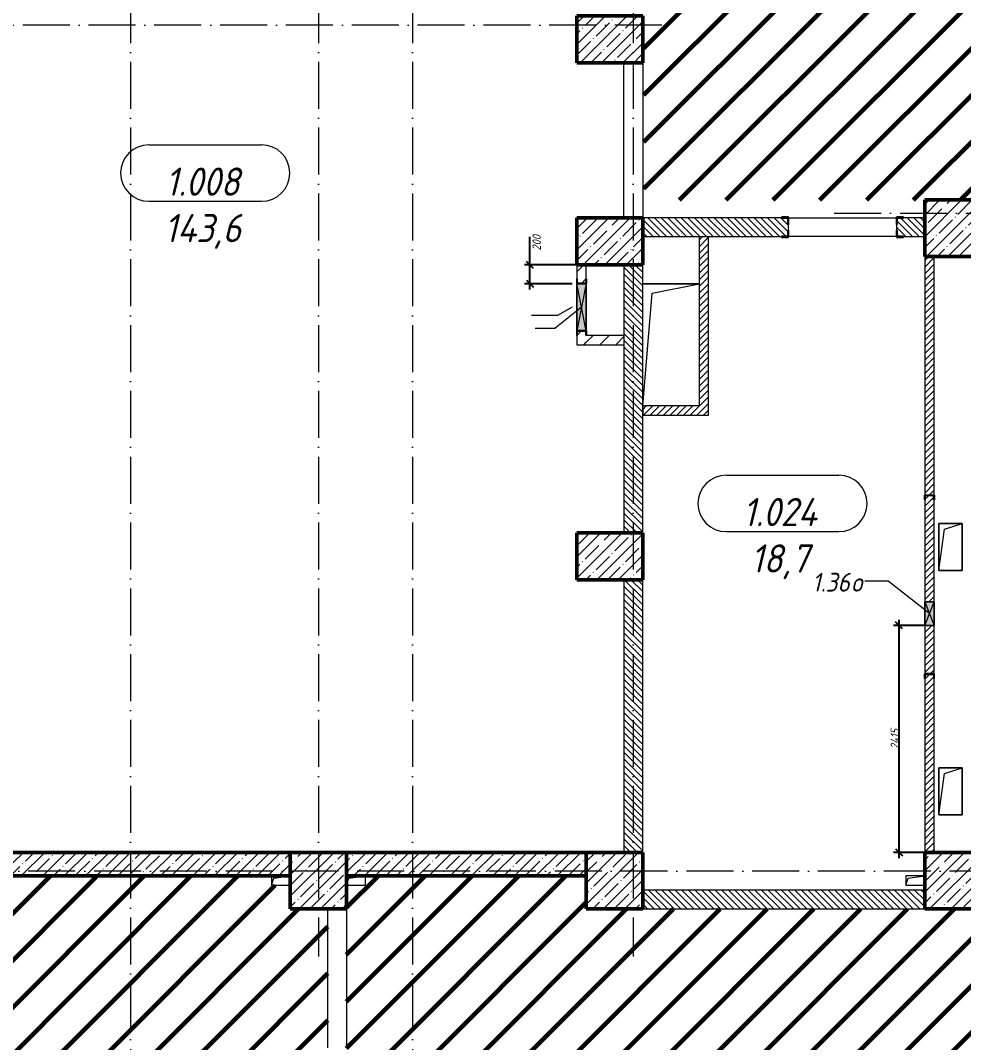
# Model space of a CAD drawing. Header units: millimetres. Extents: x -606178 to 312196, y -19338 to 632709.
# Drawn here: x -400051 to -390017, y 517553 to 528425 of the extents above; entities that cross this region are included whole.
import ezdxf

# ---------------------------------------------------------------- set-up
doc = ezdxf.new("R2010")
doc.units = ezdxf.units.MM
doc.linetypes.add('50_200_ШТРИХ_1Т_ш5_п1_п1_', pattern=[700, 500, -100, 0, -100])
for name, color, linetype, lineweight in [('6.4.1) Окр пт с инж. ПТ2.16', 3, 'Continuous', 60), ('A-____-____-DIMS', 7, 'Continuous', 9), ('A-DETL-GENF-OTLN', 7, 'Continuous', 9), ('A-FLOR-____-OTLN', 7, 'Continuous', 9), ('A-GENM-____-IDEN', 7, 'Continuous', 9), ('A-GENM-____-MCUT', 7, 'Continuous', 25), ('A-GENM-____-OTLN', 7, 'Continuous', 9), ('A-GENM-____-OTLN-1', 7, 'Continuous', 25), ('A-GLAZ-____-IDEN', 7, 'Continuous', 9), ('A-GLAZ-____-OTLN', 7, 'Continuous', 9), ('A-WALL-____-MCUT', 7, 'Continuous', 13), ('A-WALL-____-MCUT-2', 7, 'Continuous', 50), ('A-WALL-____-PATT-1', 7, 'Continuous', 9), ('A-WALL-FNSH-MCUT-1', 7, 'Continuous', 9), ('I-WALL-____-OTLN', 7, 'Continuous', 9), ('S-COLS-____-MCUT', 7, 'Continuous', 50), ('S-COLS-____-OTLN', 7, 'Continuous', 9), ('S-GRID-____-OTLN-1', 7, '50_200_ШТРИХ_1Т_ш5_п1_п1_', 9)]:
    doc.layers.add(name, color=color, linetype=linetype, lineweight=lineweight)
doc.layers.add('A-AREA-IDEN-1', color=7, linetype='Continuous', lineweight=9, true_color=0x000000)
doc.styles.add('ISOCPEUR_I', font='isocpeui.ttf', dxfattribs={"width": 0.9, "height": 2.5})
doc.styles.add('ISOCPEUR_I_11', font='isocpeui.ttf', dxfattribs={"width": 0.9, "height": 200})
doc.styles.add('ISOCPEUR_I_7', font='isocpeui.ttf', dxfattribs={"width": 0.9, "height": 90})
doc.dimstyles.new('ISO-1_8_0_9К_СРЕДНИЙ_Кладочные_1', dxfattribs={"dimscale": 304.8, "dimtxt": 89.638306, "dimasz": 0.246063, "dimexe": 0.19685, "dimexo": 0, "dimgap": 0, "dimtad": 1, "dimdec": 3, "dimrnd": 0.001, "dimdsep": 46, "dimtxsty": 'ISOCPEUR_I_7', "dimblk1": 'OBLIQUE', "dimblk2": 'OBLIQUE', "dimsah": 1, "dimcen": 0.09, "dimdle": 0.19685, "dimazin": 0, "dimtfac": 1, "dimtdec": 4, "dimtix": 1, "dimtmove": 0, "dimatfit": 3, "dimfxl": 1, "dimtvp": 1, "dimtolj": 1, "dimtzin": 0, "dimarcsym": 2})
doc.dimstyles.new('ISO-1_8_0_9К_СРЕДНИЙ_Кладочные_2', dxfattribs={"dimscale": 304.8, "dimtxt": 89.638306, "dimasz": 0.246063, "dimexe": 0.19685, "dimexo": 0, "dimgap": 0, "dimtad": 1, "dimdec": 3, "dimrnd": 0.001, "dimdsep": 46, "dimtxsty": 'ISOCPEUR_I_7', "dimblk1": 'OBLIQUE', "dimblk2": 'OBLIQUE', "dimsah": 1, "dimcen": 0.09, "dimdle": 0.19685, "dimazin": 0, "dimtfac": 1, "dimtdec": 4, "dimtix": 1, "dimtmove": 1, "dimatfit": 3, "dimfxl": 1, "dimtvp": 1, "dimtolj": 1, "dimtzin": 0, "dimarcsym": 2})
pattern_1 = [(135, (-425830.77, 451794.26), (-35.35534, -35.35534), [])]
pattern_2 = [(45, (-425830.77, 451794.26), (-35.35534, 35.35534), [])]
pattern_3 = [(45, (-425830.77, 451794.26), (-114.04925, 114.04925), []), (45, (-425716.72, 451794.26), (-114.04925, 114.04925), [201.612, -40.322, 3.353, -36.97])]
pattern_4 = [(45, (-425830.77, 451794.26), (-84.85281, 84.85281), [])]

# ---------------------------------------------------------------- blocks, each defined once
blk = doc.blocks.new('BSC_Колонна _Прямоугольная - 500х700-28080545-АР1_План отверстий 1 этажа в осях 1-64_Ю-ЯЯ')
at = {"layer": 'S-COLS-____-OTLN'}
h = blk.add_hatch(dxfattribs=at)
h.set_pattern_fill('FP_20', color=256, style=0, pattern_type=2)
h.set_pattern_definition([(315, (-70931.04, 32050), (114.04925, 114.04925), []), (315, (-70931.04, 31935.95), (114.04925, 114.04925), [201.613, -40.323, 3.353, -36.97])])
h.paths.add_polyline_path([(-250, 350), (-250, -350), (250, -350), (250, 350)], flags=0)
at = {"layer": 'S-COLS-____-MCUT'}
for p, q in [((250, 350), (-250, 350)), ((-250, 350), (-250, -350)), ((250, -350), (250, 350)), ((-250, -350), (250, -350))]:
    blk.add_line(p, q, dxfattribs=at)
blk = doc.blocks.new('BSC_Колонна _Прямоугольная - 600х600-V56-АР1_План отверстий 1 этажа в осях 1-64_Ю-ЯЯ')
at = {"layer": 'S-COLS-____-OTLN'}
h = blk.add_hatch(dxfattribs=at)
h.set_pattern_fill('FP_63', color=256, style=0, pattern_type=2)
h.set_pattern_definition([(45, (-28950, -67481.04), (-114.04925, 114.04925), []), (45, (-28835.95, -67481.04), (-114.04925, 114.04925), [201.613, -40.323, 3.353, -36.97])])
h.paths.add_polyline_path([(-300, -300), (300, -300), (300, 300), (-300, 300)], flags=0)
at = {"layer": 'S-COLS-____-MCUT'}
for p, q in [((300, 300), (-300, 300)), ((-300, 300), (-300, -300)), ((300, -300), (300, 300)), ((-300, -300), (300, -300))]:
    blk.add_line(p, q, dxfattribs=at)
blk = doc.blocks.new('BSC_Колонна _Прямоугольная - 500х700-V76-АР1_План отверстий 1 этажа в осях 1-64_Ю-ЯЯ')
at = {"layer": 'S-COLS-____-OTLN'}
h = blk.add_hatch(dxfattribs=at)
h.set_pattern_fill('FP_85', color=256, style=0, pattern_type=2)
h.set_pattern_definition([(315, (-74281.04, 32050), (114.04925, 114.04925), []), (315, (-74281.04, 31935.95), (114.04925, 114.04925), [201.613, -40.323, 3.353, -36.97])])
h.paths.add_polyline_path([(-250, 350), (-250, -350), (250, -350), (250, 350)], flags=0)
at = {"layer": 'S-COLS-____-MCUT'}
for p, q in [((250, 350), (-250, 350)), ((-250, 350), (-250, -350)), ((250, -350), (250, 350)), ((-250, -350), (250, -350))]:
    blk.add_line(p, q, dxfattribs=at)
blk = doc.blocks.new('BSC_Колонна _Прямоугольная - 500х700-V77-АР1_План отверстий 1 этажа в осях 1-64_Ю-ЯЯ')
at = {"layer": 'S-COLS-____-OTLN'}
h = blk.add_hatch(dxfattribs=at)
h.set_pattern_fill('FP_86', color=256, style=0, pattern_type=2)
h.set_pattern_definition([(315, (-76431.04, 32050), (114.04925, 114.04925), []), (315, (-76431.04, 31935.95), (114.04925, 114.04925), [201.613, -40.323, 3.353, -36.97])])
h.paths.add_polyline_path([(-250, -350), (250, -350), (250, 350), (-250, 350), (-250, 250)], flags=0)
at = {"layer": 'S-COLS-____-MCUT'}
for p, q in [((250, 350), (-250, 350)), ((-250, 350), (-250, -350)), ((250, -350), (250, 350)), ((-250, -350), (250, -350))]:
    blk.add_line(p, q, dxfattribs=at)
blk = doc.blocks.new('BSC_Колонна _Прямоугольная - 600х600-V82-АР1_План отверстий 1 этажа в осях 1-64_Ю-ЯЯ')
at = {"layer": 'S-COLS-____-OTLN'}
h = blk.add_hatch(dxfattribs=at)
h.set_pattern_fill('FP_91', color=256, style=0, pattern_type=2)
h.set_pattern_definition([(45, (-35700, -67481.04), (-114.04925, 114.04925), []), (45, (-35585.95, -67481.04), (-114.04925, 114.04925), [201.613, -40.323, 3.353, -36.97])])
h.paths.add_polyline_path([(-300, -300), (300, -300), (300, 300), (-300, 300)], flags=0)
at = {"layer": 'S-COLS-____-MCUT'}
for p, q in [((300, 300), (-300, 300)), ((-300, 300), (-300, -300)), ((300, -300), (300, 300)), ((-300, -300), (300, -300))]:
    blk.add_line(p, q, dxfattribs=at)
blk = doc.blocks.new('BSC_Колонна _Прямоугольная - 600х600-28080544-АР1_План отверстий 1 этажа в осях 1-64_Ю-ЯЯ')
at = {"layer": 'S-COLS-____-OTLN'}
h = blk.add_hatch(dxfattribs=at)
h.set_pattern_fill('FP_92', color=256, style=0, pattern_type=2)
h.set_pattern_definition([(45, (-35700, -74421.04), (-114.04925, 114.04925), []), (45, (-35585.95, -74421.04), (-114.04925, 114.04925), [201.613, -40.323, 3.353, -36.97])])
h.paths.add_polyline_path([(-300, -300), (300, -300), (300, 300), (-300, 300)], flags=0)
at = {"layer": 'S-COLS-____-MCUT'}
for p, q in [((300, 300), (-300, 300)), ((-300, 300), (-300, -300)), ((300, -300), (300, 300)), ((-300, -300), (300, -300))]:
    blk.add_line(p, q, dxfattribs=at)
blk = doc.blocks.new('BSC_Колонна _Прямоугольная - 600х600-V111-АР1_План отверстий 1 этажа в осях 1-64_Ю-ЯЯ')
at = {"layer": 'S-COLS-____-OTLN'}
h = blk.add_hatch(dxfattribs=at)
h.set_pattern_fill('FP_122', color=256, style=0, pattern_type=2)
h.set_pattern_definition([(45, (-32100, -67481.04), (-114.04925, 114.04925), []), (45, (-31985.95, -67481.04), (-114.04925, 114.04925), [201.613, -40.323, 3.353, -36.97])])
h.paths.add_polyline_path([(-300, -300), (300, -300), (300, 300), (-300, 300)], flags=0)
at = {"layer": 'S-COLS-____-MCUT'}
for p, q in [((300, 300), (-300, 300)), ((-300, 300), (-300, -300)), ((300, -300), (300, 300)), ((-300, -300), (300, -300))]:
    blk.add_line(p, q, dxfattribs=at)
blk = doc.blocks.new('154_Фахверк_СКБ_Швеллер - Тип_100_4830-28147714-АР1_План отверстий 1 этажа в осях 1-64_Ю-ЯЯ')
at = {"layer": 'A-GENM-____-MCUT'}
for p, q in [((125, 50), (175, 50)), ((125, -50), (125, 50)), ((128, 47), (128, -47)), ((175, 47), (128, 47)), ((175, 50), (175, 47)), ((175, -50), (125, -50)), ((128, -47), (175, -47)), ((175, -47), (175, -50))]:
    blk.add_line(p, q, dxfattribs=at)
blk = doc.blocks.new('154_Фахверк_СКБ_Швеллер - Тип_100_4830-28143655-АР1_План отверстий 1 этажа в осях 1-64_Ю-ЯЯ')
at = {"layer": 'A-GENM-____-MCUT'}
for p, q in [((175, 50), (125, 50)), ((125, 50), (125, -50)), ((128, 47), (175, 47)), ((128, -47), (128, 47)), ((175, 47), (175, 50)), ((125, -50), (175, -50)), ((175, -47), (128, -47)), ((175, -50), (175, -47))]:
    blk.add_line(p, q, dxfattribs=at)
blk = doc.blocks.new('154_Стойка_СКБ_Уголок - СМ-2230_200-28216496-АР1_План отверстий 1 этажа в осях 1-64_Ю-ЯЯ')
at = {"layer": 'A-GENM-____-MCUT'}
for p, q in [((125, 156), (125, 81)), ((200, 156), (125, 156)), ((131, 81), (131, 150)), ((131, 150), (200, 150)), ((200, 150), (200, 156)), ((125, 81), (131, 81)), ((131, 19), (125, 19)), ((125, 19), (125, -56)), ((131, -50), (131, 19)), ((125, -56), (200, -56)), ((200, -50), (131, -50)), ((200, -56), (200, -50))]:
    blk.add_line(p, q, dxfattribs=at)
blk = doc.blocks.new('AR_Отверстие прямоугольное _в плите_ - AR_Отверстие прямоугольное _в плите_-V185-АР1_План отверстий 1 этажа в осях 1-64_Ю-ЯЯ')
at = {"layer": 'A-GENM-____-OTLN'}
for p, q in [((125, 250), (-125, 250)), ((-125, 250), (-125, -250)), ((-63, 188), (125, 250)), ((125, -250), (125, 250)), ((-125, -250), (-63, 188)), ((-125, -250), (125, -250))]:
    blk.add_line(p, q, dxfattribs=at)
blk = doc.blocks.new('AR_Отверстие прямоугольное _в плите_ - AR_Отверстие прямоугольное _в плите_-30511731-АР1_План отверстий 1 этажа в осях 1-64_Ю-ЯЯ')
at = {"layer": 'A-GENM-____-OTLN'}
for p, q in [((-100, 50), (-100, -50)), ((-100, -50), (-75, 25)), ((-75, 25), (100, 50)), ((-100, -50), (100, -50))]:
    blk.add_line(p, q, dxfattribs=at)
blk = doc.blocks.new('AR_Отверстие прямоугольное _в плите_ - AR_Отверстие прямоугольное _в плите_-V219-АР1_План отверстий 1 этажа в осях 1-64_Ю-ЯЯ')
at = {"layer": 'A-GENM-____-OTLN'}
for p, q in [((100, 50), (-100, 50)), ((-100, 50), (-100, -50)), ((-100, -50), (-75, 25)), ((-75, 25), (100, 50)), ((-100, -50), (100, -50))]:
    blk.add_line(p, q, dxfattribs=at)
blk = doc.blocks.new('AR_Отверстие прямоугольное _в плите_ - AR_Отверстие прямоугольное _в плите_-V203-АР1_План отверстий 1 этажа в осях 1-64_Ю-ЯЯ')
at = {"layer": 'A-GENM-____-OTLN'}
for p, q in [((-100, -50), (-75, 25)), ((-75, 25), (100, 50)), ((100, -50), (100, 50)), ((-100, -50), (100, -50))]:
    blk.add_line(p, q, dxfattribs=at)
blk = doc.blocks.new('AR_Отверстие прямоугольное _в плите_ - AR_Отверстие прямоугольное _в плите_-V237-АР1_План отверстий 1 этажа в осях 1-64_Ю-ЯЯ')
at = {"layer": 'A-GENM-____-OTLN'}
for p, q in [((300, 650), (-300, 650)), ((-300, -650), (-200, 550)), ((-200, 550), (300, 650))]:
    blk.add_line(p, q, dxfattribs=at)
blk = doc.blocks.new('AR_Отверстие прямоугольное _в стене__БезПР - AR_Отверстие прямоугольное _в стене__БезПР-36428202-АР1_План отверстий 1 этажа в осях 1-64_Ю-ЯЯ')
at = {"layer": 'A-GLAZ-____-OTLN'}
blk.add_hatch(color=256, dxfattribs=at).paths.add_polyline_path([(-125, -50), (125, -50), (125, 50), (-125, 50)], flags=0)
at = {"layer": 'A-DETL-GENF-OTLN'}
for p, q in [((-125, -50), (-125, 50)), ((-125, 50), (125, 50)), ((125, 50), (-125, -50)), ((-125, 50), (125, -50)), ((125, 50), (-125, 50)), ((-125, 50), (-125, -50)), ((125, 50), (125, -50)), ((125, -50), (125, 50)), ((125, -50), (-125, -50)), ((-125, -50), (125, -50))]:
    blk.add_line(p, q, dxfattribs=at)
blk = doc.blocks.new('AR_Отверстие прямоугольное _в стене_ - AR_Отверстие прямоугольное _в стене__ОВ-36700361-АР1_План отверстий 1 этажа в осях 1-64_Ю-ЯЯ')
at = {"layer": 'A-GLAZ-____-OTLN'}
blk.add_hatch(color=256, dxfattribs=at).paths.add_polyline_path([(250, -50), (250, 50), (-250, 50), (-250, -50), (212, -50)], flags=0)
at = {"layer": 'A-DETL-GENF-OTLN'}
for p, q in [((-250, 50), (250, 50)), ((250, 50), (-250, -50)), ((-250, 50), (250, -50)), ((250, 50), (-250, 50)), ((250, -50), (-250, -50)), ((-250, -50), (250, -50))]:
    blk.add_line(p, q, dxfattribs=at)
blk = doc.blocks.new('154_Фахверк_СКБ_Швеллер - Тип_100_4830-36699370-АР1_План отверстий 1 этажа в осях 1-64_Ю-ЯЯ')
at = {"layer": 'A-GENM-____-MCUT'}
for p, q in [((175, 50), (125, 50)), ((125, 50), (125, -50)), ((128, 47), (175, 47)), ((128, -47), (128, 47)), ((175, 47), (175, 50)), ((125, -50), (175, -50)), ((175, -47), (128, -47)), ((175, -50), (175, -47))]:
    blk.add_line(p, q, dxfattribs=at)
blk = doc.blocks.new('_Oblique')
at = {"color": 0, "linetype": 'ByBlock', "lineweight": -2}
blk.add_line((-0.5, -0.5), (0.5, 0.5), dxfattribs=at)
blk = doc.blocks.new('*D4498')
at = {"layer": 'A-____-____-DIMS', "color": 0, "lineweight": -2, "transparency": 16777216}
for p, q in [((-394630, 525825), (-394630, 526122)), ((-394131, 525825), (-394690, 525825)), ((-394630, 525565), (-394630, 525825)), ((-394181, 525625), (-394690, 525625))]:
    blk.add_line(p, q, dxfattribs=at)
at = {"layer": 'Defpoints', "color": 0, "transparency": 16777216}
for p in [(-394630, 525825), (-394131, 525825), (-394181, 525625)]:
    blk.add_point(p, dxfattribs=at)
at = {"layer": 'A-____-____-DIMS', "color": 0, "lineweight": -2, "transparency": 16777216, "xscale": 75, "yscale": 75, "zscale": 75}
for p, rotation in [((-394630, 525825), 90), ((-394630, 525625), 270)]:
    blk.add_blockref('_Oblique', p, dxfattribs=dict(at, rotation=rotation))
at = {"layer": 'A-____-____-DIMS', "color": 0, "transparency": 16777216, "insert": (-394604, 525977), "char_height": 90, "width": 409.58, "attachment_point": 1, "rotation": 90, "line_spacing_factor": 1.149209, "style": 'ISOCPEUR_I_7'}
blk.add_mtext('\\A1;200', dxfattribs=at)
blk = doc.blocks.new('*D4501')
at = {"layer": 'A-____-____-DIMS', "color": 0, "lineweight": -2, "transparency": 16777216}
for p, q in [((-390703, 519515), (-390703, 522050)), ((-390431, 521990), (-390763, 521990)), ((-390431, 519575), (-390763, 519575))]:
    blk.add_line(p, q, dxfattribs=at)
at = {"layer": 'Defpoints', "color": 0, "transparency": 16777216}
for p in [(-390703, 521990), (-390431, 521990), (-390431, 519575)]:
    blk.add_point(p, dxfattribs=at)
at = {"layer": 'A-____-____-DIMS', "color": 0, "lineweight": -2, "transparency": 16777216, "xscale": 75, "yscale": 75, "zscale": 75}
for p, rotation in [((-390703, 521990), 90), ((-390703, 519575), 270)]:
    blk.add_blockref('_Oblique', p, dxfattribs=dict(at, rotation=rotation))
at = {"layer": 'A-____-____-DIMS', "color": 0, "transparency": 16777216, "insert": (-390748, 520783), "char_height": 90, "width": 521.28, "attachment_point": 5, "rotation": 90, "style": 'ISOCPEUR_I_7'}
blk.add_mtext('\\A1;2415', dxfattribs=at)
blk = doc.blocks.new('AAR_СКБ_Марка_помещения_1_5 ммп - Номер _ Площадь-27962135-АИ_План этажа_Стены_1')
at = {"layer": 'A-AREA-IDEN-1'}
for p, q in [((-2.987, 3), (3.013, 3)), ((-2.987, 0), (3.013, 0))]:
    blk.add_line(p, q, dxfattribs=at)
for centre, start, end in [((-2.987, 1.5), 90, 270), ((3.013, 1.5), 270, 90)]:
    blk.add_arc(centre, 1.5, start, end, dxfattribs=at)

msp = doc.modelspace()

# ---------------------------------------------------------------- hatches: boundary and pattern name
at = {"layer": '6.4.1) Окр пт с инж. ПТ2.16'}
h = msp.add_hatch(dxfattribs=at)
h.set_pattern_fill('ANSI31', color=256, scale=111)
h.paths.add_polyline_path([(-391355.7712, 533624.9536), (-391380.7712, 533624.9536), (-391380.7712, 533618.9536), (-391455.7712, 533618.9536), (-393330.7712, 533624.6861), (-393330.7712, 533618.9536), (-393418.2712, 533618.9536), (-393418.2712, 526515.3011), (-386255.7712, 526515.3011), (-386255.7712, 526520.9536), (-386180.7712, 526520.9536), (-385030.7712, 526520.0692), (-385030.7712, 526520.9536), (-384955.7712, 526520.9536), (-382505.7712, 526518.6926), (-382505.7712, 526521.3011), (-382430.7712, 526521.3011), (-381280.7712, 526519.3845), (-381280.7712, 526521.3011), (-381205.7712, 526521.3011), (-378830.7712, 526515.3011), (-378830.7712, 525915.3011), (-378830.7712, 521330.3011), (-378824.7712, 521330.3011), (-378824.7712, 521255.3011), (-378829.119, 520255.3011), (-378824.7712, 520255.3011), (-378824.7712, 520180.3011), (-378830.7712, 519875.3011), (-375930.7712, 519875.3011), (-375930.7712, 521575.3011), (-376280.7712, 521575.3011), (-376280.7712, 522175.3011), (-375930.7712, 522175.3011), (-375930.7712, 527025.3011), (-376280.7712, 527025.3011), (-376280.7712, 527625.3011), (-375930.7712, 527625.3011), (-375930.7712, 529525.3011), (-376405.7712, 529525.3011), (-376405.7712, 529519.3011), (-376480.7712, 529519.3011), (-377630.7712, 529519.765), (-377630.7712, 529519.3011), (-377705.7712, 529519.3011), (-391355.7712, 529525.3011)])
h = msp.add_hatch(dxfattribs=at)
h.set_pattern_fill('ANSI31', color=256, scale=111)
h.paths.add_polyline_path([(-396780.7712, 517495.3011), (-396780.7712, 518975.3011), (-397180.7712, 518975.3011), (-397180.7712, 519225.3011), (-397380.7712, 519225.3011), (-397380.7712, 519325.3011), (-400130.7712, 519325.3011), (-400730.7712, 519325.3011), (-401230.7712, 519325.3011), (-401780.7712, 519325.3011), (-402130.7712, 519325.3011), (-402130.7712, 518975.3011), (-402730.7712, 518975.3011), (-407630.7712, 518975.3011), (-408130.7712, 518975.3011), (-412330.7712, 518975.3011), (-412830.7712, 518975.3011), (-415930.7712, 518975.3011), (-416430.7712, 518975.3011), (-416430.7712, 519475.3011), (-416130.7712, 519475.3011), (-416130.7712, 525825.3011), (-416430.7712, 525825.3011), (-416430.7712, 526125.3011), (-420280.7712, 526125.3011), (-420280.7712, 524825.3011), (-420780.7712, 524825.3011), (-420780.7712, 525675.3011), (-421180.7712, 525675.3011), (-421180.7712, 525775.3011), (-421180.7712, 525825.3011), (-421180.7712, 526225.3011), (-421180.7712, 526531.3011), (-421186.7712, 526531.3011), (-421186.7712, 527079.3011), (-421181.4084, 527281.3011), (-421186.7712, 527281.3011), (-421186.7712, 527729.3011), (-421185.0815, 527925.3011), (-421330.7712, 527925.3011), (-421380.7712, 527925.3011), (-422080.7712, 527925.3011), (-422130.7712, 527925.3011), (-422230.7712, 527925.3011), (-422280.7712, 527925.3011), (-422980.7712, 527925.3011), (-422980.7712, 527825.3011), (-423180.7712, 527825.3011), (-423180.7712, 527700.3011), (-423174.7712, 527700.3011), (-423174.7712, 527625.3011), (-423180.7712, 527625.3011), (-423180.7712, 526475.3011), (-423174.7712, 526475.3011), (-423174.7712, 526400.3011), (-423180.7712, 526350.3011), (-423174.7712, 526350.3011), (-423174.7712, 526275.3011), (-423180.7712, 526275.3011), (-423180.7712, 525550.3011), (-423180.7712, 525275.3011), (-423174.7712, 525275.3011), (-423174.7712, 525200.3011), (-423180.7712, 524805.3011), (-423180.7712, 524705.3011), (-423180.7712, 519595.3011), (-423180.7712, 519475.3011), (-422630.7712, 519475.3011), (-421480.7712, 519475.3011), (-420780.7712, 519475.3011), (-420280.7712, 519475.3011), (-420280.7712, 518975.3011), (-420280.7712, 516350.3011), (-420274.7712, 516350.3011), (-420274.7712, 516275.3011), (-420280.7712, 516275.3011), (-420280.7712, 516125.3011), (-420280.7712, 515225.3011), (-420280.7712, 514575.3011), (-420274.7712, 514575.3011), (-420274.7712, 514500.3011), (-420280.7712, 513825.3011), (-420030.7712, 513825.3011), (-418430.7712, 513825.3011), (-418230.7712, 513825.3011), (-418230.7712, 514975.3011), (-417980.7712, 514975.3011), (-416880.7712, 514975.3011), (-416480.7712, 514975.3011), (-415380.7712, 514975.3011), (-414580.7712, 514975.3011), (-412980.7712, 514975.3011), (-412530.7712, 514975.3011), (-411925.7712, 514975.3011), (-411925.7712, 514981.3011), (-411850.7712, 514981.3011), (-411850.7712, 514975.3011), (-410850.7712, 514975.3011), (-410850.7712, 514981.3011), (-410775.7712, 514981.3011), (-409555.7712, 514975.3011), (-409555.7712, 514981.3011), (-409480.7712, 514981.3011), (-408330.7712, 514975.3011), (-408330.7712, 514981.3011), (-408255.7712, 514981.3011), (-408130.7712, 514975.3011), (-407630.7712, 514975.3011), (-406905.7712, 514975.3011), (-406905.7712, 514981.3011), (-406830.7712, 514981.3011), (-406480.7712, 514975.3011), (-405630.7712, 514975.3011), (-405130.7712, 514975.3011), (-404630.7712, 514975.3011), (-402775.7712, 514975.3011), (-402775.7712, 514981.3011), (-402700.7712, 514981.3011), (-402700.7712, 514935.3011), (-402695.7712, 514935.3011), (-402695.7712, 514815.3011), (-402700.119, 514775.3011), (-401800.7712, 514775.3011), (-401800.7712, 514815.3011), (-401805.7712, 514815.3011), (-401805.7712, 514935.3011), (-401800.7712, 514981.3011), (-401725.7712, 514981.3011), (-400955.7712, 514975.3011), (-400955.7712, 514981.3011), (-400880.7712, 514981.3011), (-400180.7712, 514975.3011), (-400180.7712, 514981.3011), (-400105.7712, 514981.3011), (-400005.7712, 514975.3011), (-400005.7712, 514981.3011), (-399930.7712, 514981.3011), (-399930.7712, 514975.3011), (-399230.7712, 514975.3011), (-399230.7712, 514981.3011), (-399130.7712, 514981.3011), (-399130.7712, 514975.3011), (-398605.7712, 514975.3011), (-398605.7712, 514981.3011), (-398530.7712, 514981.3011), (-398300.7712, 514975.3011), (-397900.7712, 514975.3011), (-397830.7712, 514975.3011), (-397830.7712, 514981.3011), (-397755.7712, 514981.3011), (-397655.7712, 514975.3011), (-397655.7712, 514981.3011), (-397580.7712, 514981.3011), (-397580.7712, 514975.3011), (-397330.7712, 514975.3011), (-397030.7712, 514975.3011), (-396880.7712, 514975.3011), (-396880.7712, 514981.3011), (-396780.7712, 514981.3011), (-396780.7712, 515075.3011), (-396780.7712, 515675.3011), (-396780.7712, 516595.3011)])
h = msp.add_hatch(dxfattribs=at)
h.set_pattern_fill('ANSI31', color=256, scale=111)
h.paths.add_polyline_path([(-380630.7712, 519325.3011), (-380930.7712, 519325.3011), (-380930.7712, 519225.3011), (-381130.7712, 519225.3011), (-381130.7712, 519325.3011), (-383280.7712, 519325.3011), (-383280.7712, 518975.3011), (-383880.7712, 518975.3011), (-383880.7712, 519225.3011), (-384080.7712, 519225.3011), (-384080.7712, 519325.3011), (-383880.7712, 519325.3011), (-383880.7712, 519475.3011), (-385530.7712, 519475.3011), (-385930.7712, 519475.3011), (-386580.7712, 519475.3011), (-386580.7712, 518975.3011), (-387180.7712, 518975.3011), (-387505.7712, 518975.3011), (-387505.7712, 518969.3011), (-387580.7712, 518969.3011), (-387580.7712, 518975.3011), (-387980.7712, 518975.3011), (-388180.7712, 518975.3011), (-388580.7712, 518975.3011), (-388580.7712, 518969.3011), (-388655.7712, 518969.3011), (-389830.7712, 518975.3011), (-390430.7712, 518975.3011), (-393430.7712, 518975.3011), (-394030.7712, 518975.3011), (-394030.7712, 519325.3011), (-396380.7712, 519325.3011), (-396380.7712, 519225.3011), (-396580.7712, 519225.3011), (-396580.7712, 518975.3011), (-396580.7712, 517495.3011), (-396580.7712, 516595.3011), (-396580.7712, 515675.3011), (-396580.7712, 515075.3011), (-396580.7712, 514975.3011), (-396130.7712, 514975.3011), (-395630.7712, 514975.3011), (-395305.7712, 514975.3011), (-395305.7712, 514981.3011), (-395230.7712, 514981.3011), (-395230.7712, 514975.3011), (-394630.7712, 514975.3011), (-393780.7712, 514975.3011), (-393530.7712, 514975.3011), (-393530.7712, 514981.3011), (-393455.7712, 514981.3011), (-393060.7712, 514975.3011), (-392360.7712, 514975.3011), (-391755.7712, 514975.3011), (-391755.7712, 514981.3011), (-391680.7712, 514981.3011), (-391680.7712, 514935.3011), (-391675.7712, 514935.3011), (-391675.7712, 514815.3011), (-391680.119, 514775.3011), (-390780.7712, 514775.3011), (-390780.7712, 514815.3011), (-390785.7712, 514815.3011), (-390785.7712, 514935.3011), (-390780.7712, 514981.3011), (-390705.7712, 514981.3011), (-390130.7712, 514975.3011), (-389630.7712, 514975.3011), (-389305.7712, 514975.3011), (-389305.7712, 514981.3011), (-389230.7712, 514981.3011), (-389230.7712, 514975.3011), (-388930.7712, 514975.3011), (-388080.7712, 514975.3011), (-387530.7712, 514975.3011), (-387530.7712, 514981.3011), (-387455.7712, 514981.3011), (-387130.7712, 514975.3011), (-386630.7712, 514975.3011), (-383330.7712, 514975.3011), (-383330.7712, 514725.3011), (-381530.7712, 514725.3011), (-381530.7712, 514975.3011), (-381130.7712, 514975.3011), (-380630.7712, 514975.3011)])
at = {"layer": 'A-WALL-____-PATT-1'}
h = msp.add_hatch(dxfattribs=at)
h.set_pattern_fill('FP_6', color=256, style=0, pattern_type=2)
h.set_pattern_definition(pattern_1)
h.paths.add_polyline_path([(-390430.7712, 526125.3011), (-390430.7712, 526325.3011), (-390724.7712, 526325.3011), (-390724.7712, 526256.3011), (-390730.7712, 526256.3011), (-390730.7712, 526194.3011), (-390724.7712, 526194.3011), (-390724.7712, 526125.3011), (-390496.1666, 526125.3011)], flags=0)
h.paths.add_polyline_path([(-393430.7712, 526125.3011), (-391886.7712, 526126.0753), (-391886.7712, 526194.3011), (-391880.7712, 526194.3011), (-391880.7712, 526256.3011), (-391886.7712, 526256.3011), (-391886.7712, 526325.3011), (-393430.7712, 526325.3011), (-393430.7712, 526256.3011)], flags=0)
h = msp.add_hatch(dxfattribs=at)
h.set_pattern_fill('FP_5', color=256, style=0, pattern_type=2)
h.set_pattern_definition(pattern_2)
h.paths.add_polyline_path([(-392730.7712, 524225.3011), (-392730.7712, 526125.3011), (-392830.7712, 526125.3011), (-392830.7712, 524225.3011)], flags=0)
h = msp.add_hatch(dxfattribs=at)
h.set_pattern_fill('FP_5', color=256, style=0, pattern_type=2)
h.set_pattern_definition(pattern_2)
h.paths.add_polyline_path([(-390430.7712, 519575.3011), (-390330.7712, 519575.3011), (-390330.7712, 521425.3011), (-390333.7712, 521425.3011), (-390333.7712, 521472.3011), (-390427.7712, 521472.3011), (-390427.7712, 521425.3011), (-390430.7712, 521425.3011)], flags=0)
h.paths.add_polyline_path([(-390427.7712, 521475.3011), (-390330.7712, 521475.3011), (-390330.7712, 521990.3011), (-390430.7712, 521990.3011), (-390430.7712, 521475.3011)], flags=0)
h.paths.add_polyline_path([(-390330.7712, 522240.3011), (-390330.7712, 523325.3011), (-390333.7712, 523325.3011), (-390333.7712, 523372.3011), (-390427.7712, 523372.3011), (-390427.7712, 523325.3011), (-390430.7712, 523325.3011), (-390430.7712, 522240.3011), (-390333.7712, 522240.3011)], flags=0)
h.paths.add_polyline_path([(-390430.7712, 523375.3011), (-390330.7712, 523375.3011), (-390330.7712, 525915.3011), (-390430.7712, 525915.3011), (-390430.7712, 525162.9682)], flags=0)
h = msp.add_hatch(dxfattribs=at)
h.set_pattern_fill('FP_4', color=256, style=0, pattern_type=2)
h.set_pattern_definition(pattern_4)
h.paths.add_polyline_path([(-394031.1679, 524975.3011), (-394030.7712, 524975.3011), (-394031.1679, 525075.3011), (-394033.7712, 525075.3011), (-394033.7712, 525122.3011), (-394127.7712, 525122.3011), (-394127.7712, 525075.3011), (-394130.7712, 525075.3011), (-394130.7712, 524975.3011)], flags=0)
h.paths.add_polyline_path([(-394127.7712, 525628.3011), (-394033.7712, 525628.3011), (-394033.7712, 525675.3011), (-394030.7712, 525675.3011), (-394031.1679, 525825.3011), (-394130.7712, 525825.3011), (-394130.7712, 525675.3011), (-394127.7712, 525675.3011)], flags=0)
h = msp.add_hatch(dxfattribs=at)
h.set_pattern_fill('FP_6', color=256, style=0, pattern_type=2)
h.set_pattern_definition(pattern_1)
h.paths.add_polyline_path([(-393430.7712, 522975.3011), (-393430.7712, 525825.3011), (-393630.7712, 525825.3011), (-393630.7712, 522975.3011)], flags=0)
h = msp.add_hatch(dxfattribs=at)
h.set_pattern_fill('FP_4', color=256, style=0, pattern_type=2)
h.set_pattern_definition(pattern_4)
h.paths.add_polyline_path([(-393630.7712, 524975.3011), (-393630.7712, 525075.3011), (-394030.7712, 525075.3011), (-394030.7712, 524975.3011)], flags=0)
h = msp.add_hatch(dxfattribs=at)
h.set_pattern_fill('FP_5', color=256, style=0, pattern_type=2)
h.set_pattern_definition(pattern_2)
h.paths.add_polyline_path([(-392830.7712, 524225.3011), (-392830.7712, 524325.3011), (-393430.7712, 524325.3011), (-393430.7712, 524225.3011)], flags=0)
h = msp.add_hatch(dxfattribs=at)
h.set_pattern_fill('FP_6', color=256, style=0, pattern_type=2)
h.set_pattern_definition(pattern_1)
h.paths.add_polyline_path([(-393430.7712, 519575.3011), (-393430.7712, 522475.3011), (-393630.7712, 522475.3011), (-393630.7712, 519575.3011)], flags=0)
h = msp.add_hatch(dxfattribs=at)
h.set_pattern_fill('FP_13', color=256, style=0, pattern_type=2)
h.set_pattern_definition(pattern_3)
h.paths.add_polyline_path([(-397180.7712, 519325.3011), (-397180.7712, 519575.3011), (-400130.7712, 519575.3011), (-400130.7712, 519325.3011), (-397566.1692, 519325.3011)], flags=0)
h.paths.add_polyline_path([(-402130.7712, 519325.3011), (-401780.7712, 519325.3011), (-401780.7712, 519575.3011), (-402130.7712, 519575.3011)], flags=0)
h = msp.add_hatch(dxfattribs=at)
h.set_pattern_fill('FP_13', color=256, style=0, pattern_type=2)
h.set_pattern_definition(pattern_3)
h.paths.add_polyline_path([(-394030.7712, 519325.3011), (-394031.1679, 519575.3011), (-396580.7712, 519575.3011), (-396580.7712, 519325.3011), (-394031.1679, 519325.3011)], flags=0)
h = msp.add_hatch(dxfattribs=at)
h.set_pattern_fill('FP_6', color=256, style=0, pattern_type=2)
h.set_pattern_definition(pattern_1)
h.paths.add_polyline_path([(-390430.7712, 518975.3011), (-390430.7712, 519175.3011), (-393430.7712, 519175.3011), (-393430.7712, 518975.3011), (-390496.1666, 518975.3011)], flags=0)

# ---------------------------------------------------------------- linework, layer by layer
at = {"layer": 'A-FLOR-____-OTLN'}
for p, q in [((-393430.7712, 525624.9536), (-392830.7712, 525624.9536)), ((-390280.7712, 523075.3011), (-390030.7712, 523075.3011)), ((-390280.7712, 522575.3011), (-390280.7712, 523075.3011)), ((-390030.7712, 523075.3011), (-390030.7712, 522575.3011)), ((-390030.7712, 522575.3011), (-390280.7712, 522575.3011)), ((-390280.7712, 520475.3011), (-390030.7712, 520475.3011)), ((-390280.7712, 519975.3011), (-390280.7712, 520475.3011)), ((-390030.7712, 520475.3011), (-390030.7712, 519975.3011)), ((-390030.7712, 519975.3011), (-390280.7712, 519975.3011))]:
    msp.add_line(p, q, dxfattribs=at)
at = {"layer": 'A-GENM-____-IDEN'}
for p, q in [((-394180.7712, 525375.3011), (-394336.8159, 525288.3458)), ((-394336.8159, 525288.3458), (-394615.2422, 525288.3458))]:
    msp.add_line(p, q, dxfattribs=at)
at = {"layer": 'A-GLAZ-____-IDEN'}
for p, q in [((-394080.7712, 525375.3011), (-394364.7573, 525148.2305)), ((-394364.7573, 525148.2305), (-394573.4922, 525148.2305)), ((-390820.151, 522461.8266), (-391069.0204, 522461.8266)), ((-390380.7712, 522115.3011), (-390820.151, 522461.8266))]:
    msp.add_line(p, q, dxfattribs=at)
at = {"layer": 'A-WALL-____-MCUT'}
for p, q in [((-391955.7712, 526325.3011), (-393430.7712, 526325.3011)), ((-391880.7712, 526194.3011), (-391880.7712, 526256.3011)), ((-390730.7712, 526256.3011), (-390730.7712, 526194.3011)), ((-390430.7712, 526325.3011), (-390655.7712, 526325.3011)), ((-393430.7712, 526125.3011), (-391955.7712, 526125.3011)), ((-390655.7712, 526125.3011), (-390430.7712, 526125.3011)), ((-393630.7712, 525825.3011), (-393630.7712, 522975.3011)), ((-393430.7712, 522975.3011), (-393430.7712, 525825.3011)), ((-393630.7712, 522475.3011), (-393630.7712, 519575.3011)), ((-393430.7712, 519575.3011), (-393430.7712, 522475.3011)), ((-390430.7712, 519175.3011), (-393430.7712, 519175.3011)), ((-393430.7712, 518975.3011), (-390430.7712, 518975.3011))]:
    msp.add_line(p, q, dxfattribs=at)
at = {"layer": 'A-WALL-____-MCUT-2'}
for p, q in [((-397180.7712, 519575.3011), (-400130.7712, 519575.3011)), ((-394030.7712, 519575.3011), (-396580.7712, 519575.3011)), ((-400130.7712, 519325.3011), (-397180.7712, 519325.3011)), ((-396580.7712, 519325.3011), (-394030.7712, 519325.3011))]:
    msp.add_line(p, q, dxfattribs=at)
at = {"layer": 'A-WALL-FNSH-MCUT-1'}
for p, q in [((-392830.7712, 526125.3011), (-392830.7712, 524325.3011)), ((-392730.7712, 524225.3011), (-392730.7712, 526125.3011)), ((-390430.7712, 525915.3011), (-390430.7712, 523375.3011)), ((-390330.7712, 523375.3011), (-390330.7712, 525915.3011)), ((-394130.7712, 525825.3011), (-394130.7712, 525675.3011)), ((-394030.7712, 525675.3011), (-394030.7712, 525825.3011)), ((-394130.7712, 525075.3011), (-394130.7712, 524975.3011)), ((-393630.7712, 525075.3011), (-394030.7712, 525075.3011)), ((-394130.7712, 524975.3011), (-393630.7712, 524975.3011)), ((-392830.7712, 524325.3011), (-393430.7712, 524325.3011)), ((-393430.7712, 524325.3011), (-393430.7712, 524225.3011)), ((-393430.7712, 524225.3011), (-392730.7712, 524225.3011)), ((-390430.7712, 523325.3011), (-390430.7712, 522240.3011)), ((-390330.7712, 522240.3011), (-390330.7712, 523325.3011)), ((-390430.7712, 521990.3011), (-390430.7712, 521475.3011)), ((-390330.7712, 521475.3011), (-390330.7712, 521990.3011)), ((-390430.7712, 521425.3011), (-390430.7712, 519575.3011)), ((-390330.7712, 519575.3011), (-390330.7712, 521425.3011))]:
    msp.add_line(p, q, dxfattribs=at)
at = {"layer": 'I-WALL-____-OTLN'}
for p, q in [((-393630.7712, 526325.3011), (-393630.7712, 527975.3011)), ((-393430.7712, 527975.3011), (-393430.7712, 526325.3011)), ((-391880.7712, 526325.3011), (-390730.7712, 526325.3011)), ((-390730.7712, 526125.3011), (-391880.7712, 526125.3011)), ((-396780.7712, 517495.3011), (-396780.7712, 518975.3011)), ((-396580.7712, 518975.3011), (-396580.7712, 517495.3011))]:
    msp.add_line(p, q, dxfattribs=at)
at = {"layer": 'S-GRID-____-OTLN-1'}
for p, q in [((-398880.7712, 542687.1106), (-398880.7712, 504685.847)), ((-396880.7712, 542687.1106), (-396880.7712, 518469.7429)), ((-395880.7712, 542687.1106), (-395880.7712, 504685.847)), ((-393530.7712, 542687.1106), (-393530.7712, 518469.7429)), ((-393225.7712, 528375.3011), (-430499.5414, 528375.3011)), ((-391393.3252, 526375.3011), (-321756.3646, 526375.3011)), ((-321756.3646, 519375.3011), (-430499.5414, 519375.3011))]:
    msp.add_line(p, q, dxfattribs=at)

# ---------------------------------------------------------------- block references
at = {"layer": 'A-AREA-IDEN-1', "xscale": 199.9999999999999, "yscale": 199.9999999999999, "zscale": 199.9999999999999}
for p in [(-398087.3252, 526502.0839), (-391945.9391, 522987.9178)]:
    msp.add_blockref('AAR_СКБ_Марка_помещения_1_5 ммп - Номер _ Площадь-27962135-АИ_План этажа_Стены_1', p, dxfattribs=at)
at = {"layer": 'A-GENM-____-OTLN'}
for name, p in [('AR_Отверстие прямоугольное _в плите_ - AR_Отверстие прямоугольное _в плите_-V237-АР1_План отверстий 1 этажа в осях 1-64_Ю-ЯЯ', (-393130.7712, 524974.9536)), ('AR_Отверстие прямоугольное _в плите_ - AR_Отверстие прямоугольное _в плите_-V185-АР1_План отверстий 1 этажа в осях 1-64_Ю-ЯЯ', (-390155.7712, 522825.3011)), ('AR_Отверстие прямоугольное _в плите_ - AR_Отверстие прямоугольное _в плите_-V185-АР1_План отверстий 1 этажа в осях 1-64_Ю-ЯЯ', (-390155.7712, 520225.3011)), ('AR_Отверстие прямоугольное _в плите_ - AR_Отверстие прямоугольное _в плите_-30511731-АР1_План отверстий 1 этажа в осях 1-64_Ю-ЯЯ', (-397280.7712, 519275.3011)), ('AR_Отверстие прямоугольное _в плите_ - AR_Отверстие прямоугольное _в плите_-V203-АР1_План отверстий 1 этажа в осях 1-64_Ю-ЯЯ', (-396480.7712, 519275.3011)), ('AR_Отверстие прямоугольное _в плите_ - AR_Отверстие прямоугольное _в плите_-V219-АР1_План отверстий 1 этажа в осях 1-64_Ю-ЯЯ', (-390530.7712, 519275.3011))]:
    msp.add_blockref(name, p, dxfattribs=at)
at = {"layer": 'A-GENM-____-OTLN-1'}
for name, p, rotation in [('154_Стойка_СКБ_Уголок - СМ-2230_200-28216496-АР1_План отверстий 1 этажа в осях 1-64_Ю-ЯЯ', (-391755.7712, 526275.3011), 180), ('154_Фахверк_СКБ_Швеллер - Тип_100_4830-36699370-АР1_План отверстий 1 этажа в осях 1-64_Ю-ЯЯ', (-394080.7712, 525500.3011), 90), ('154_Фахверк_СКБ_Швеллер - Тип_100_4830-36699370-АР1_План отверстий 1 этажа в осях 1-64_Ю-ЯЯ', (-394080.7712, 525250.3011), 270), ('154_Фахверк_СКБ_Швеллер - Тип_100_4830-28147714-АР1_План отверстий 1 этажа в осях 1-64_Ю-ЯЯ', (-390380.7712, 523500.3011), 269.9999999999999), ('154_Фахверк_СКБ_Швеллер - Тип_100_4830-28143655-АР1_План отверстий 1 этажа в осях 1-64_Ю-ЯЯ', (-390380.7712, 521600.3011), 269.9999999999999)]:
    msp.add_blockref(name, p, dxfattribs=dict(at, rotation=rotation))
msp.add_blockref('154_Стойка_СКБ_Уголок - СМ-2230_200-28216496-АР1_План отверстий 1 этажа в осях 1-64_Ю-ЯЯ', (-390855.7712, 526175.3011), dxfattribs=at)
at = {"layer": 'A-GLAZ-____-OTLN'}
for name, p, rotation in [('AR_Отверстие прямоугольное _в стене_ - AR_Отверстие прямоугольное _в стене__ОВ-36700361-АР1_План отверстий 1 этажа в осях 1-64_Ю-ЯЯ', (-394080.7712, 525375.3011), 270), ('AR_Отверстие прямоугольное _в стене__БезПР - AR_Отверстие прямоугольное _в стене__БезПР-36428202-АР1_План отверстий 1 этажа в осях 1-64_Ю-ЯЯ', (-390380.7712, 522115.3011), 89.99999999999993)]:
    msp.add_blockref(name, p, dxfattribs=dict(at, rotation=rotation))
at = {"layer": 'S-COLS-____-OTLN', "rotation": 89.9999999999999}
for name, p in [('BSC_Колонна _Прямоугольная - 500х700-V77-АР1_План отверстий 1 этажа в осях 1-64_Ю-ЯЯ', (-393780.7712, 528225.3011)), ('BSC_Колонна _Прямоугольная - 500х700-V76-АР1_План отверстий 1 этажа в осях 1-64_Ю-ЯЯ', (-393780.7712, 526075.3011)), ('BSC_Колонна _Прямоугольная - 500х700-28080545-АР1_План отверстий 1 этажа в осях 1-64_Ю-ЯЯ', (-393780.7712, 522725.3011))]:
    msp.add_blockref(name, p, dxfattribs=at)
at = {"layer": 'S-COLS-____-OTLN'}
for name, p in [('BSC_Колонна _Прямоугольная - 600х600-28080544-АР1_План отверстий 1 этажа в осях 1-64_Ю-ЯЯ', (-390130.7712, 526215.3011)), ('BSC_Колонна _Прямоугольная - 600х600-V56-АР1_План отверстий 1 этажа в осях 1-64_Ю-ЯЯ', (-396880.7712, 519275.3011)), ('BSC_Колонна _Прямоугольная - 600х600-V111-АР1_План отверстий 1 этажа в осях 1-64_Ю-ЯЯ', (-393730.7712, 519275.3011)), ('BSC_Колонна _Прямоугольная - 600х600-V82-АР1_План отверстий 1 этажа в осях 1-64_Ю-ЯЯ', (-390130.7712, 519275.3011))]:
    msp.add_blockref(name, p, dxfattribs=at)

# ---------------------------------------------------------------- texts
at = {"layer": 'A-AREA-IDEN-1', "char_height": 300, "attachment_point": 8, "line_spacing_factor": 1.139951, "style": 'ISOCPEUR_I'}
for s, insert, width in [('\\pxqc,t8.46667,16.93333,25.4,33.86667,42.33333,50.8,59.26667,67.73333,76.2,84.66667,93.13333,101.6,110.06667,118.53333,127,135.46667,143.93333,152.4,160.86667,169.33333,177.8,186.26667,194.73333,203.2,211.66667,220.13333,228.6,237.06667,245.53333,254,262.46667,270.93333;{1.008}', (-398112.7543, 526560.4138), 900), ('\\pxqc,t8.46667,16.93333,25.4,33.86667,42.33333,50.8,59.26667,67.73333,76.2,84.66667,93.13333,101.6,110.06667,118.53333,127,135.46667,143.93333,152.4,160.86667,169.33333,177.8,186.26667,194.73333,203.2,211.66667,220.13333,228.6,237.06667,245.53333,254,262.46667,270.93333;{143,6}', (-398111.7543, 525996.4658), 952), ('\\pxqc,t8.46667,16.93333,25.4,33.86667,42.33333,50.8,59.26667,67.73333,76.2,84.66667,93.13333,101.6,110.06667,118.53333,127,135.46667,143.93333,152.4,160.86667,169.33333,177.8,186.26667,194.73333,203.2,211.66667,220.13333,228.6,237.06667,245.53333,254,262.46667,270.93333;{1.024}', (-391971.3682, 523046.2476), 940), ('\\pxqc,t8.46667,16.93333,25.4,33.86667,42.33333,50.8,59.26667,67.73333,76.2,84.66667,93.13333,101.6,110.06667,118.53333,127,135.46667,143.93333,152.4,160.86667,169.33333,177.8,186.26667,194.73333,203.2,211.66667,220.13333,228.6,237.06667,245.53333,254,262.46667,270.93333;{18,7}', (-391971.3682, 522482.2997), 702)]:
    msp.add_mtext(s, dxfattribs=dict(at, insert=insert, width=width))
at = {"layer": 'A-GLAZ-____-IDEN', "char_height": 200, "attachment_point": 1, "style": 'ISOCPEUR_I_11'}
for s, insert, width in [('1.36', (-391628.4721, 522549.4412), 505.063125), ('\\fISOCPEUR|b0|i1|c204|p34|;\\W.9;о', (-391211.7533, 522549.4412), 158.734125)]:
    msp.add_mtext(s, dxfattribs=dict(at, insert=insert, width=width))

# ---------------------------------------------------------------- dimensions: what is measured, and where the dimension line sits
at = {"layer": 'A-____-____-DIMS'}
dim = msp.add_linear_dim(base=(-394630.4166, 525825.3011), p1=(-394180.7712, 525625.3011), p2=(-394130.7712, 525825.3011), angle=90, dimstyle='ISO-1_8_0_9К_СРЕДНИЙ_Кладочные_1', override={"dimpost": '<>', "dimfxl": 206.155281}, dxfattribs=at)
dim.commit()
dim.dimension.update_dxf_attribs({"geometry": '*D4498', "text_midpoint": (-394544.3848, 526122.2701), "dimtype": 160, "text_rotation": 90})
dim = msp.add_linear_dim(base=(-390703.0072, 521990.3011), p1=(-390430.7712, 519575.3011), p2=(-390430.7712, 521990.3011), angle=90, dimstyle='ISO-1_8_0_9К_СРЕДНИЙ_Кладочные_2', override={"dimpost": '<>', "dimfxl": 2415}, dxfattribs=at)
dim.commit()
dim.dimension.update_dxf_attribs({"geometry": '*D4501', "text_midpoint": (-390748.0072, 520782.8011)})

doc.saveas('drawing.dxf')
